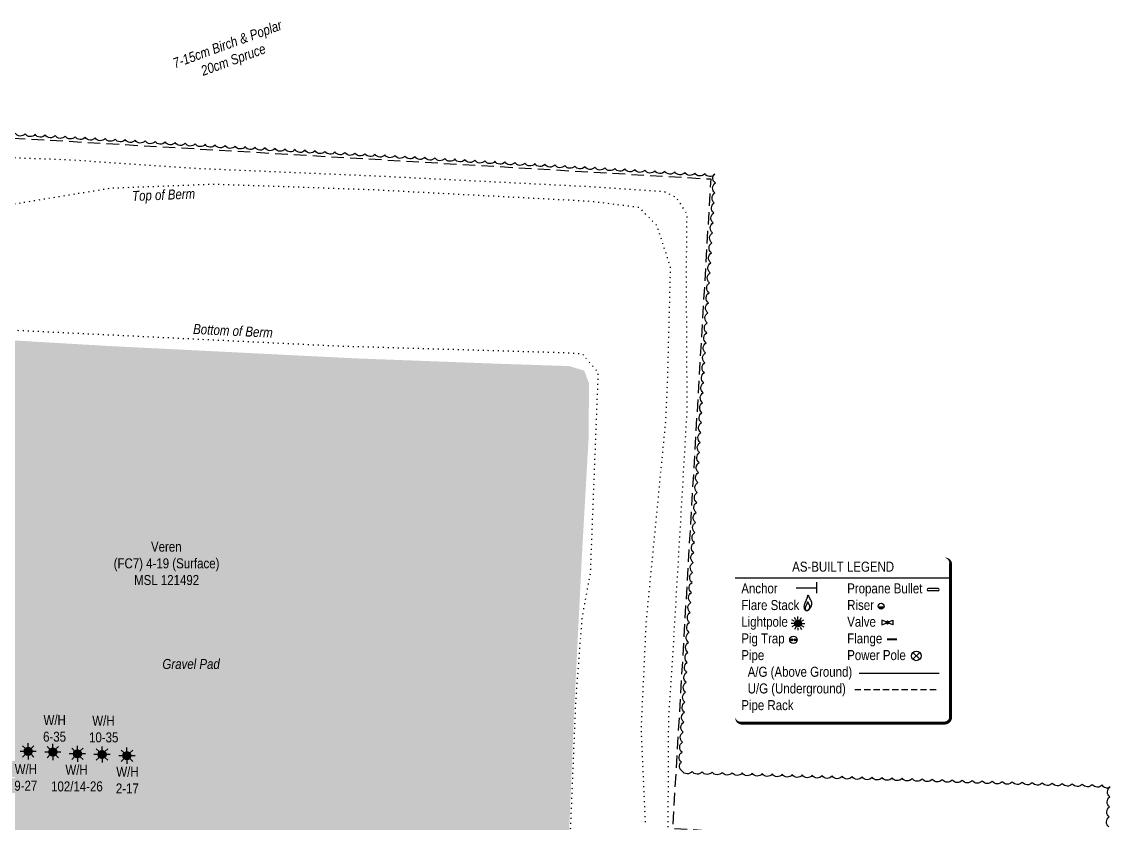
# Model space of a CAD drawing. Extents: x 478537 to 481996, y 6043277 to 6046701.
# Drawn here: x 480807 to 481894, y 6044410 to 6045211 of the extents above; entities that cross this region are included whole.
import ezdxf

# ---------------------------------------------------------------- set-up
doc = ezdxf.new("R2010")
doc.units = 0
doc.header["$LTSCALE"] = 5
for name, pattern in [('0', [1, 1, 0]), ('foc-ACCESSROAD', [3.75, 2.5, -1.25]), ('foc-TOPO', [1, 0.2, -0.8]), ('POWERLINE5', [7.8, 2.4, -0.6, 0.6, -0.6, 0.6, -0.6, 2.4]), ('UG_PIPE', [1.875, 1.25, -0.625])]:
    doc.linetypes.add(name, pattern=pattern)
doc.layers.add('AS-PIPE-AG', color=7, linetype='Continuous', true_color=0x7d00fa)
for name, color, linetype in [('AS-PIPE-UG', 44, 'UG_PIPE'), ('AS-POWER-EXISTING', 72, 'POWERLINE5'), ('AS-ROADS', 254, 'Continuous'), ('AS-SYMBOL', 7, 'Continuous'), ('C-WS', 13, 'foc-ACCESSROAD'), ('C-WS-S', 8, 'Continuous'), ('CG-NOTES', 7, 'Continuous'), ('T-BUSH', 110, '0'), ('T-BUSH-T', 110, 'Continuous'), ('T-GENERAL', 48, 'foc-TOPO')]:
    doc.layers.add(name, color=color, linetype=linetype)
for name, color, linetype, lineweight in [('C-RW-T', 13, 'Continuous', 9), ('C-WS-T', 13, 'Continuous', 9), ('T-TEXT', 48, 'Continuous', 18)]:
    doc.layers.add(name, color=color, linetype=linetype, lineweight=lineweight)
doc.styles.add('80L', font='ARIALN.TTF', dxfattribs={"height": 10})
doc.styles.add('80LS', font='ARIALNI.TTF', dxfattribs={"height": 10})

# ---------------------------------------------------------------- blocks, each defined once
blk = doc.blocks.new('GAS')
h = blk.add_hatch(color=255)
h.dxf.hatch_style = 1
edge = h.paths.add_edge_path()
edge.add_arc((0, 0), 0.9, 0, 360)
for p, q in [((-0.81, 0), (-1.62, 0)), ((-0.57, 0.57), (-1.14, 1.14)), ((0, 0.81), (0, 1.62)), ((0.57, 0.57), (1.14, 1.14)), ((1.62, 0), (0.81, 0)), ((-0.57, -0.57), (-1.14, -1.14)), ((0, -0.81), (0, -1.62)), ((1.14, -1.14), (0.57, -0.57))]:
    blk.add_line(p, q)
blk.add_circle((0, 0), 0.8)
blk = doc.blocks.new('as-built legend')
blk.add_hatch(color=13).paths.add_polyline_path([(38.3, 16.1), (32.5, 16.1, 0.774597)])
h = blk.add_hatch(color=13)
h.dxf.hatch_style = 1
edge = h.paths.add_edge_path()
edge.add_arc((-47.7, -0.3), 3.41, 0, 360)
at = {"layer": 'AS-SYMBOL'}
h = blk.add_hatch(color=13, dxfattribs=at)
h.dxf.hatch_style = 1
h.paths.add_polyline_path([(-52.7, -16.7, 1), (-54.9, -16.7, 1)])
h = blk.add_hatch(color=13, dxfattribs=at)
h.dxf.hatch_style = 1
h.paths.add_polyline_path([(-51.7, -16.7, 1), (-49.4, -16.7, 1)])
at = {"color": 1}
blk.add_line((-110.3, 45.3), (104.8, 45.3), dxfattribs=at)
at = {"color": 13}
for p, q in [((92.3, 34.7), (82.7, 34.7)), ((92.3, 32.3), (82.7, 32.3)), ((32.5, 16.1), (38.3, 16.1)), ((-51.4, 1.9), (-53.7, 3.1)), ((-49.8, 3.4), (-51.1, 5.7)), ((-47.7, 4), (-47.7, 6.6)), ((-45.5, 3.4), (-44.2, 5.7)), ((-44, 1.9), (-41.7, 3.1)), ((36.2, 2.8), (36.2, -1.6)), ((40.3, 1.2), (36.2, 2.8)), ((43.1, 1.2), (47.2, 2.8)), ((47.2, 2.8), (47.2, -1.6)), ((-52, -0.3), (-54.6, -0.3)), ((-51.4, -2.5), (-53.7, -3.8)), ((-49.8, -4), (-51.1, -6.3)), ((-47.7, -4.6), (-47.7, -7.2)), ((-45.5, -4), (-44.2, -6.3)), ((-44, -2.5), (-41.7, -3.8)), ((-43.4, -0.3), (-40.8, -0.3)), ((36.2, -1.6), (40.3, 0)), ((47.2, -1.6), (43.1, 0))]:
    blk.add_line(p, q, dxfattribs=at)
at = {"color": 1, "flags": 128}
blk.add_lwpolyline([(-104.3, -99.9, 3, 3, 0), (98.8, -99.9, 3, 3, 0.414214), (104.8, -93.9, 3, 3, 0), (104.8, 59.3, 3, 0, 0.414214), (98.8, 65.3, 0, 0, 0), (-104.3, 65.3, 0, 0, 0.414214), (-110.3, 59.3, 0, 0, 0), (-110.3, -93.9, 0, 3, 0.414214)], format="xyseb", close=True, dxfattribs=at)
at = {"color": 13, "flags": 128}
for points in [[(-37.6, 12.7), (-37.8, 12.6), (-38, 12.5), (-38.2, 12.4), (-38.5, 12.4), (-38.7, 12.4), (-38.9, 12.3), (-39.1, 12.4), (-39.4, 12.4), (-39.6, 12.4), (-39.8, 12.5), (-39.9, 12.6), (-40.1, 12.7), (-40.3, 12.9), (-40.4, 13.1), (-40.6, 13.3), (-40.7, 13.5), (-40.8, 13.7), (-41, 14), (-41.1, 14.3), (-41.2, 14.6), (-41.3, 15), (-41.3, 15.4), (-41.4, 15.8), (-41.4, 16.2), (-41.4, 16.6), (-41.3, 17.1), (-41.3, 17.6), (-41.2, 18.1), (-41.1, 18.6), (-40.9, 19.1), (-40.8, 19.6), (-40.6, 20), (-40.5, 20.4), (-40.3, 20.8), (-40.2, 21.2), (-40, 21.6), (-39.8, 22), (-39.6, 22.3), (-39.5, 22.7), (-39.3, 23), (-39.1, 23.4), (-39, 23.8), (-38.8, 24.1), (-38.6, 24.5), (-38.5, 24.9), (-38.4, 25.3), (-38.2, 25.7), (-38.1, 26.1), (-38.1, 26.4), (-38, 26.8), (-38, 27.1), (-37.9, 27.4), (-37.9, 27.7), (-37.9, 27.8), (-37.8, 28), (-37.8, 28), (-37.7, 28), (-37.6, 27.9), (-37.5, 27.7), (-37.3, 27.5), (-37.2, 27.3), (-37.1, 27), (-36.9, 26.7), (-36.8, 26.5), (-36.7, 26.2), (-36.6, 25.9), (-36.5, 25.7), (-36.3, 25.4), (-36.2, 25.2), (-36.1, 25), (-36, 24.7), (-35.8, 24.4), (-35.7, 24.2), (-35.5, 23.9), (-35.4, 23.6), (-35.2, 23.3), (-35.1, 23), (-34.9, 22.8), (-34.8, 22.5), (-34.7, 22.2), (-34.6, 22), (-34.4, 21.8), (-34.4, 21.5), (-34.3, 21.3), (-34.2, 21.1), (-34.2, 20.9), (-34.1, 20.7), (-34.1, 20.5), (-34.1, 20.3), (-34.1, 20.1), (-34.1, 19.9), (-34.2, 19.7), (-34.2, 19.5), (-34.2, 19.3), (-34.2, 19.1), (-34.3, 18.9), (-34.3, 18.6), (-34.3, 18.4), (-34.3, 18.2), (-34.4, 17.9), (-34.4, 17.7), (-34.4, 17.4), (-34.5, 17.2), (-34.5, 17), (-34.6, 16.7), (-34.7, 16.5), (-34.8, 16.3), (-35, 16.1), (-35.1, 15.8), (-35.2, 15.6), (-35.4, 15.4), (-35.5, 15.2), (-35.6, 15.1), (-35.7, 14.9), (-35.9, 14.7), (-36, 14.5), (-36.1, 14.4), (-36.2, 14.2), (-36.3, 14.1), (-36.4, 13.9), (-36.5, 13.7), (-36.7, 13.6), (-36.8, 13.4), (-36.9, 13.2), (-37.1, 13.1), (-37.2, 12.9), (-37.4, 12.8)], [(-38, 12.5), (-38.2, 12.5), (-38.3, 12.4), (-38.4, 12.4), (-38.5, 12.4), (-38.7, 12.4), (-38.8, 12.4), (-38.9, 12.4), (-39, 12.4), (-39.2, 12.4), (-39.3, 12.4), (-39.4, 12.5), (-39.5, 12.6), (-39.5, 12.7), (-39.6, 12.8), (-39.7, 12.9), (-39.8, 13), (-39.9, 13.1), (-39.9, 13.3), (-40, 13.4), (-40.1, 13.6), (-40.1, 13.8), (-40.1, 14), (-40.2, 14.3), (-40.2, 14.5), (-40.2, 14.8), (-40.1, 15), (-40.1, 15.3), (-40, 15.6), (-40, 15.9), (-39.9, 16.1), (-39.8, 16.4), (-39.8, 16.7), (-39.7, 16.9), (-39.6, 17.1), (-39.5, 17.3), (-39.4, 17.5), (-39.3, 17.7), (-39.2, 17.9), (-39.1, 18.1), (-39, 18.3), (-38.9, 18.5), (-38.8, 18.7), (-38.7, 19), (-38.6, 19.2), (-38.5, 19.4), (-38.5, 19.6), (-38.4, 19.8), (-38.4, 20), (-38.3, 20.2), (-38.3, 20.4), (-38.3, 20.6), (-38.2, 20.8), (-38.2, 20.9), (-38.2, 21), (-38.2, 21.1), (-38.1, 21.1), (-38.1, 21.1), (-38, 21.1), (-38, 21), (-37.9, 20.9), (-37.8, 20.7), (-37.8, 20.6), (-37.7, 20.4), (-37.6, 20.3), (-37.5, 20.1), (-37.5, 20), (-37.4, 19.8), (-37.3, 19.7), (-37.3, 19.6), (-37.2, 19.4), (-37.1, 19.3), (-37.1, 19.1), (-37, 19), (-36.9, 18.8), (-36.8, 18.7), (-36.7, 18.5), (-36.6, 18.3), (-36.6, 18.2), (-36.5, 18), (-36.4, 17.9), (-36.3, 17.8), (-36.3, 17.6), (-36.2, 17.5), (-36.2, 17.4), (-36.2, 17.3), (-36.1, 17.1), (-36.1, 17), (-36.1, 16.9), (-36.1, 16.8), (-36.1, 16.7), (-36.1, 16.6), (-36.1, 16.5), (-36.1, 16.4), (-36.2, 16.2), (-36.2, 16.1), (-36.2, 16), (-36.2, 15.9), (-36.2, 15.7), (-36.2, 15.6), (-36.2, 15.5), (-36.2, 15.3), (-36.3, 15.2), (-36.3, 15.1), (-36.3, 14.9), (-36.4, 14.8), (-36.4, 14.7), (-36.5, 14.6), (-36.6, 14.4), (-36.7, 14.3), (-36.7, 14.2), (-36.8, 14.1), (-36.9, 14), (-36.9, 13.9), (-37, 13.8), (-37.1, 13.7), (-37.1, 13.6), (-37.2, 13.5), (-37.3, 13.4), (-37.3, 13.3), (-37.4, 13.2), (-37.5, 13.1), (-37.5, 13), (-37.6, 12.9), (-37.7, 12.9), (-37.8, 12.8), (-37.8, 12.7), (-37.9, 12.6)]]:
    blk.add_lwpolyline(points, close=True, dxfattribs=at)
at = {"color": 13, "const_width": 2, "flags": 128}
blk.add_lwpolyline([(41.3, -16.2), (46.3, -16.2), (51.3, -16.2)], dxfattribs=at)
at = {"color": 13}
for centre, radius in [((35.4, 16.9), 3), ((-47.7, -0.3), 3.41), ((41.7, 0.6), 1.56), ((41.7, 0.6), 0.55)]:
    blk.add_circle(centre, radius, dxfattribs=at)
for centre, start, end in [((82.7, 33.5), 90, 270), ((92.3, 33.5), 270, 90)]:
    blk.add_arc(centre, 1.2, start, end, dxfattribs=at)
at = {"layer": 'AS-PIPE-AG', "flags": 128}
blk.add_lwpolyline([(13.4, -50.2), (93.4, -50.2)], dxfattribs=at)
at = {"layer": 'AS-PIPE-UG', "flags": 128}
blk.add_lwpolyline([(9, -66.5), (93.3, -66.5)], dxfattribs=at)
at = {"layer": 'AS-POWER-EXISTING', "linetype": 'Continuous'}
for p, q in [((74, -36.2), (67.1, -29.5)), ((67.1, -36.2), (74, -29.5))]:
    blk.add_line(p, q, dxfattribs=at)
blk.add_circle((70.5, -32.8), 4.8, dxfattribs=at)
at = {"layer": 'AS-SYMBOL', "color": 72}
blk.add_line((-28.9, 29.9), (-28.9, 40.9), dxfattribs=at)
at = {"layer": 'AS-SYMBOL', "color": 72, "flags": 128}
blk.add_lwpolyline([(-49.5, 35.4), (-28.9, 35.4)], dxfattribs=at)
at = {"layer": 'AS-SYMBOL', "color": 13}
for centre, radius in [((-52.2, -16.7), 3.75), ((-53.8, -16.7), 1.12), ((-50.5, -16.7), 1.12)]:
    blk.add_circle(centre, radius, dxfattribs=at)
at = {"insert": (-60.3, 61.4), "char_height": 10, "attachment_point": 1, "style": '80L'}
blk.add_mtext_dynamic_manual_height_columns('\\pi6.80782;AS-BUILT LEGEND', width=114.83, gutter_width=45, heights=[0], dxfattribs=at)
at = {"layer": 'CG-NOTES', "char_height": 10, "attachment_point": 1, "style": '80L'}
for s, insert, width in [('Anchor\\PFlare Stack\\PLightpole\\PPig Trap\\PPipe\\P  A/G (Above Ground)\\P  U/G (Underground)\\PPipe Rack', (-104.3, 39.7), 110.209), ('Propane Bullet\\PRiser\\PValve\\PFlange\\PPower Pole', (1.5, 39.7), 85.182)]:
    blk.add_mtext(s, dxfattribs=dict(at, insert=insert, width=width))

msp = doc.modelspace()

# ---------------------------------------------------------------- hatches: boundary and pattern name
at = {"layer": 'AS-ROADS'}
h = msp.add_hatch(color=256, dxfattribs=at)
h.dxf.hatch_style = 1
h.paths.add_polyline_path([(481349.675, 6044323.603), (481345.67, 6044305.043), (481333.895, 6044296.783), (481301.75, 6044287.303), (481187.885, 6044271.328), (481047.17, 6044252.553), (481039.605, 6044250.073), (481035.72, 6044243.683), (481017.95, 6044054.448), (481007.19, 6044015.878), (480983.18, 6043993.408), (480921.53, 6043987.168), (480858.965, 6043986.638), (480773.64, 6043992.263), (480694.51, 6043997.268), (480659.27, 6044004.048), (480648.71, 6044028.248), (480639.311, 6044096.811), (480597.21, 6044078.203), (480597.185, 6044021.408), (480613.665, 6043931.188), (480641.765, 6043823.613), (480673.78, 6043752.158), (480692.73, 6043735.428), (480719.79, 6043728.203), (480748.435, 6043722.823), (480528.415, 6043742.008), (480549.155, 6043743.773), (480580.725, 6043759.118), (480602.265, 6043786.973), (480607.36, 6043820.528), (480586.62, 6043918.108), (480568.83, 6044024.443), (480556.92, 6044087.323), (480544.06, 6044198.033), (480532.25, 6044288.853), (480527.89, 6044356.688), (480530.38, 6044436.113), (480537.165, 6044570.568), (480545.73, 6044751.913), (480551.59, 6044889.033), (480556.29, 6044900.328), (480564.505, 6044901.408), (480620.135, 6044901.758), (480715.86, 6044899.753), (480781.115, 6044893.328), (480894.215, 6044886.658), (481015.98, 6044880.553), (481141.43, 6044874.273), (481280.39, 6044869.043), (481353.965, 6044866.598), (481369.03, 6044862.108), (481373.775, 6044849.178), (481373.4, 6044794.818), (481366.84, 6044680.048), (481359.095, 6044524.983), (481351.22, 6044336.018)])

# ---------------------------------------------------------------- linework, layer by layer
at = {"layer": 'C-WS', "flags": 128}
msp.add_lwpolyline([(481781.331, 6044385.542), (481743.049, 6043736.713), (481098.371, 6043768.897), (481104.745, 6043918.895), (480502.994, 6043976.573), (480478.79, 6044033.036), (480378.252, 6044267.566), (480329.078, 6044270.452), (480222.402, 6044276.719), (480272.245, 6045125.365), (480332.974, 6045121.797), (480483.733, 6045112.945), (481495.295, 6045053.529), (481457.188, 6044404.725), (481781.331, 6044385.542)], close=True, dxfattribs=at)
at = {"layer": 'T-BUSH', "linetype": 'Continuous', "flags": 128}
msp.add_lwpolyline([(481892.894, 6044406.13, -0.52056705), (481893.228, 6044416.119, -0.52056705), (481893.561, 6044426.108, -0.52056705), (481893.894, 6044436.097, -0.52056705), (481894.227, 6044446.087, -0.52056705), (481886.304, 6044448.346, -0.52056705), (481876.314, 6044448.671, -0.52056705), (481866.325, 6044448.997, -0.52056705), (481856.335, 6044449.322, -0.52056705), (481846.346, 6044449.648, -0.52056705), (481836.357, 6044449.973, -0.52056705), (481826.367, 6044450.299, -0.52056705), (481816.378, 6044450.624, -0.52056705), (481806.388, 6044450.949, -0.52056705), (481796.399, 6044451.275, -0.52056705), (481786.409, 6044451.6, -0.52056705), (481776.42, 6044451.926, -0.52056705), (481766.43, 6044452.251, -0.52056705), (481756.441, 6044452.577, -0.52056705), (481746.451, 6044452.902, -0.52056705), (481736.462, 6044453.227, -0.52056705), (481726.473, 6044453.553, -0.52056705), (481716.483, 6044453.878, -0.52056705), (481706.494, 6044454.204, -0.52056705), (481696.504, 6044454.529, -0.52056705), (481686.515, 6044454.855, -0.52056705), (481676.525, 6044455.18, -0.52056705), (481666.536, 6044455.505, -0.52056705), (481656.546, 6044455.831, -0.52056705), (481646.557, 6044456.156, -0.52056705), (481636.568, 6044456.482, -0.52056705), (481626.578, 6044456.807, -0.52056705), (481616.589, 6044457.133, -0.52056705), (481606.599, 6044457.458, -0.52056705), (481596.61, 6044457.784, -0.52056705), (481586.62, 6044458.109, -0.52056705), (481576.631, 6044458.434, -0.52056705), (481566.641, 6044458.76, -0.52056705), (481556.652, 6044459.085, -0.52056705), (481546.663, 6044459.411, -0.52056705), (481536.673, 6044459.736, -0.52056705), (481526.684, 6044460.062, -0.52056705), (481516.694, 6044460.387, -0.52056705), (481506.705, 6044460.712, -0.52056705), (481496.715, 6044461.038, -0.52056705), (481486.726, 6044461.363, -0.52056705), (481476.736, 6044461.689, -0.52056705), (481466.747, 6044462.014, -0.52056705), (481466.077, 6044470.845, -0.52056705), (481466.663, 6044480.823, -0.52056705), (481467.249, 6044490.801, -0.52056705), (481467.835, 6044500.778, -0.52056705), (481468.421, 6044510.756, -0.52056705), (481469.007, 6044520.733, -0.52056705), (481469.593, 6044530.711, -0.52056705), (481470.179, 6044540.688, -0.52056705), (481470.765, 6044550.666, -0.52056705), (481471.351, 6044560.643, -0.52056705), (481471.937, 6044570.621, -0.52056705), (481472.523, 6044580.599, -0.52056705), (481473.11, 6044590.576, -0.52056705), (481473.696, 6044600.554, -0.52056705), (481474.282, 6044610.531, -0.52056705), (481474.868, 6044620.509, -0.52056705), (481475.454, 6044630.486, -0.52056705), (481476.04, 6044640.464, -0.52056705), (481476.626, 6044650.441, -0.52056705), (481477.212, 6044660.419, -0.52056705), (481477.798, 6044670.397, -0.52056705), (481478.384, 6044680.374, -0.52056705), (481478.97, 6044690.352, -0.52056705), (481479.556, 6044700.329, -0.52056705), (481480.142, 6044710.307, -0.52056705), (481480.728, 6044720.284, -0.52056705), (481481.314, 6044730.262, -0.52056705), (481481.9, 6044740.239, -0.52056705), (481482.486, 6044750.217, -0.52056705), (481483.072, 6044760.195, -0.52056705), (481483.658, 6044770.172, -0.52056705), (481484.244, 6044780.15, -0.52056705), (481484.83, 6044790.127, -0.52056705), (481485.416, 6044800.105, -0.52056705), (481486.002, 6044810.082, -0.52056705), (481486.588, 6044820.06, -0.52056705), (481487.174, 6044830.037, -0.52056705), (481487.76, 6044840.015, -0.52056705), (481488.346, 6044849.992, -0.52056705), (481488.932, 6044859.97, -0.52056705), (481489.518, 6044869.948, -0.52056705), (481490.105, 6044879.925, -0.52056705), (481490.691, 6044889.903, -0.52056705), (481491.277, 6044899.88, -0.52056705), (481491.863, 6044909.858, -0.52056705), (481492.449, 6044919.835, -0.52056705), (481493.035, 6044929.813, -0.52056705), (481493.621, 6044939.79, -0.52056705), (481494.207, 6044949.768, -0.52056705), (481494.793, 6044959.746, -0.52056705), (481495.379, 6044969.723, -0.52056705), (481495.965, 6044979.701, -0.52056705), (481496.551, 6044989.678, -0.52056705), (481497.137, 6044999.656, -0.52056705), (481497.723, 6045009.633, -0.52056705), (481498.309, 6045019.611, -0.52056705), (481498.895, 6045029.588, -0.52056705), (481499.481, 6045039.566, -0.52056705), (481500.067, 6045049.544, -0.52056705), (481499.281, 6045058.301, -0.52056705), (481489.303, 6045058.887, -0.52056705), (481479.326, 6045059.473, -0.52056705), (481469.348, 6045060.059, -0.52056705), (481459.371, 6045060.645, -0.52056705), (481449.393, 6045061.231, -0.52056705), (481439.416, 6045061.817, -0.52056705), (481429.438, 6045062.403, -0.52056705), (481419.46, 6045062.989, -0.52056705), (481409.483, 6045063.575, -0.52056705), (481399.505, 6045064.161, -0.52056705), (481389.528, 6045064.747, -0.52056705), (481379.55, 6045065.334, -0.52056705), (481369.573, 6045065.92, -0.52056705), (481359.595, 6045066.506, -0.52056705), (481349.618, 6045067.092, -0.52056705), (481339.64, 6045067.678, -0.52056705), (481329.663, 6045068.264, -0.52056705), (481319.685, 6045068.85, -0.52056705), (481309.707, 6045069.436, -0.52056705), (481299.73, 6045070.022, -0.52056705), (481289.752, 6045070.608, -0.52056705), (481279.775, 6045071.194, -0.52056705), (481269.797, 6045071.78, -0.52056705), (481259.82, 6045072.366, -0.52056705), (481249.842, 6045072.952, -0.52056705), (481239.865, 6045073.538, -0.52056705), (481229.887, 6045074.124, -0.52056705), (481219.909, 6045074.71, -0.52056705), (481209.932, 6045075.296, -0.52056705), (481199.954, 6045075.882, -0.52056705), (481189.977, 6045076.468, -0.52056705), (481179.999, 6045077.054, -0.52056705), (481170.022, 6045077.64, -0.52056705), (481160.044, 6045078.226, -0.52056705), (481150.067, 6045078.812, -0.52056705), (481140.089, 6045079.398, -0.52056705), (481130.111, 6045079.984, -0.52056705), (481120.134, 6045080.57, -0.52056705), (481110.156, 6045081.156, -0.52056705), (481100.179, 6045081.742, -0.52056705), (481090.201, 6045082.328, -0.52056705), (481080.224, 6045082.915, -0.52056705), (481070.246, 6045083.501, -0.52056705), (481060.269, 6045084.087, -0.52056705), (481050.291, 6045084.673, -0.52056705), (481040.314, 6045085.259, -0.52056705), (481030.336, 6045085.845, -0.52056705), (481020.358, 6045086.431, -0.52056705), (481010.381, 6045087.017, -0.52056705), (481000.403, 6045087.603, -0.52056705), (480990.426, 6045088.189, -0.52056705), (480980.448, 6045088.775, -0.52056705), (480970.471, 6045089.361, -0.52056705), (480960.493, 6045089.947, -0.52056705), (480950.516, 6045090.533, -0.52056705), (480940.538, 6045091.119, -0.52056705), (480930.56, 6045091.705, -0.52056705), (480920.583, 6045092.291, -0.52056705), (480910.605, 6045092.877, -0.52056705), (480900.628, 6045093.463, -0.52056705), (480890.65, 6045094.049, -0.52056705), (480880.673, 6045094.635, -0.52056705), (480870.695, 6045095.221, -0.52056705), (480860.718, 6045095.807, -0.52056705), (480850.74, 6045096.393, -0.52056705), (480840.762, 6045096.979, -0.52056705), (480830.785, 6045097.565, -0.52056705), (480820.807, 6045098.151, -0.52056705), (480810.83, 6045098.737, -0.52056705), (480800.852, 6045099.323, -0.52056705)], format="xyb", dxfattribs=at)
at = {"layer": 'T-GENERAL', "flags": 128}
for points in [[(480310.175, 6045079.464), (480297.575, 6045082.649), (480294.24, 6045091.099), (480297.65, 6045100.164), (480316.37, 6045099.114), (480423.925, 6045089.074), (480523.68, 6045085.239), (480628.44, 6045081.269), (480857.88, 6045072.694), (480979.395, 6045064.309), (481162.675, 6045056.609), (481374.58, 6045046.049), (481448.925, 6045041.074), (481460.775, 6045035.104), (481471.365, 6045018.669), (481470.72, 6044958.209), (481471.505, 6044822.519), (481457.885, 6044588.759), (481453.05, 6044515.529), (481452.465, 6044398.429)], [(481430.15, 6044411.034), (481426.01, 6044504.439), (481430.98, 6044610.794), (481450.525, 6044812.114), (481452.32, 6044852.419), (481455.245, 6044965.314), (481441.785, 6045006.569), (481424.27, 6045024.924), (481375.52, 6045031.109), (481157.91, 6045042.624), (480999.62, 6045048.164), (480896.28, 6045044.169), (480795.66, 6045027.734), (480742.995, 6045024.294), (480701.43, 6045035.289), (480639.86, 6045056.579), (480570.645, 6045068.644), (480477.625, 6045074.394), (480448.155, 6045078.104), (480389.295, 6045083.439), (480351.145, 6045089.324)], [(480775.295, 6043952.859), (480722.525, 6043958.284), (480675.35, 6043960.569), (480648.63, 6043965.019), (480651.135, 6043994.089), (480673.525, 6043995.584), (480770.75, 6043991.589), (480827.96, 6043986.074), (480902.455, 6043984.459), (480987.78, 6043992.399), (481009.08, 6044014.729), (481020.46, 6044056.129), (481033.185, 6044194.919), (481037.845, 6044244.024), (481043.875, 6044251.284), (481098.53, 6044258.499), (481242.2, 6044276.724), (481343.515, 6044294.399), (481351.75, 6044317.944), (481355.58, 6044407.274), (481360.77, 6044533.344), (481367.04, 6044615.799), (481375.325, 6044659.779), (481383.08, 6044859.899), (481367.15, 6044878.769), (481345.165, 6044879.884), (481124.165, 6044886.394), (480788.665, 6044902.739), (480759.335, 6044910.599), (480746.52, 6044918.314), (480710.885, 6044935.719), (480647.23, 6044978.319), (480600.605, 6045007.564), (480586.515, 6045015.089)]]:
    msp.add_lwpolyline(points, dxfattribs=at)

# ---------------------------------------------------------------- block references
at = {"layer": 'C-WS-S', "xscale": 4.997373850000013, "yscale": 4.997373850000013, "zscale": 4.997373850000013}
for p in [(480813.787, 6044481.663), (480838.365, 6044480.992), (480862.938, 6044479.209), (480887.516, 6044478.538), (480912.415, 6044477.31)]:
    msp.add_blockref('GAS', p, dxfattribs=at)
at = {"layer": 'CG-NOTES', "xscale": 0.9994747699999906, "yscale": 0.9994747699999906, "zscale": 0.9994747699999906}
msp.add_blockref('as-built legend', (481630.093, 6044609.831), dxfattribs=at)

# ---------------------------------------------------------------- texts
at = {"layer": 'C-RW-T', "insert": (480892.396, 6044691.172), "char_height": 9.99475, "attachment_point": 1, "style": '80L'}
msp.add_mtext_dynamic_manual_height_columns('\\pi44.03095;Veren\\P\\pi6.762,t586.45737;(FC7) 4-19 (Surface)\\P\\pi27.1401,tz;MSL 121492', width=117.75299, gutter_width=250, heights=[0], dxfattribs=at)
at = {"layer": 'C-WS-T', "char_height": 9.99475, "attachment_point": 1, "style": '80L'}
for s, width, insert in [('\\pi0.66357;W/H \\P\\pi0.22042;6-35', 22.46882, (480828.45, 6044518.001)), ('\\pi0.66357;W/H \\P\\pi-2.55439;10-35', 22.46882, (480877.119, 6044517.316)), ('\\pi0.66357;W/H \\P\\pi0.27837;9-27', 22.46882, (480799.66, 6044469.01)), ('\\pi14.99096;W/H \\P\\pi0.66357;102/14-26', 51.12361, (480835.99, 6044468.324)), ('\\pi0.66357;W/H \\P\\pi0.21019;2-17', 22.46882, (480901.11, 6044466.269))]:
    msp.add_mtext_dynamic_manual_height_columns(s, width=width, gutter_width=49.974, heights=[0], dxfattribs=dict(at, insert=insert))
at = {"layer": 'T-BUSH-T', "insert": (480947.556, 6045169.971), "char_height": 10, "attachment_point": 1, "rotation": 20, "style": '80LS'}
msp.add_mtext_dynamic_manual_height_columns('\\pi10.14291;7-15cm Birch & Poplar\\P\\pi33.97989;20cm Spruce', width=134.49456, gutter_width=50, heights=[0], dxfattribs=at)
at = {"layer": 'T-TEXT', "char_height": 9.99475, "attachment_point": 1, "style": '80LS'}
for s, insert, rotation in [('Top of Berm', (480917.311, 6045041.494), 2.213883), ('Bottom of Berm', (480978.775, 6044908.784), 357.210851)]:
    msp.add_mtext_dynamic_manual_height_columns(s, width=90.69974, gutter_width=49.974, heights=[0], dxfattribs=dict(at, insert=insert, rotation=rotation))
at = {"layer": 'T-TEXT', "insert": (480930.858, 6044573.994), "char_height": 9.99475, "attachment_point": 1, "style": '80LS'}
msp.add_mtext_dynamic_manual_height_columns('\\pi16.98483;Gravel Pad', width=90.69974, gutter_width=49.974, heights=[0], dxfattribs=at)

doc.saveas('drawing.dxf')
